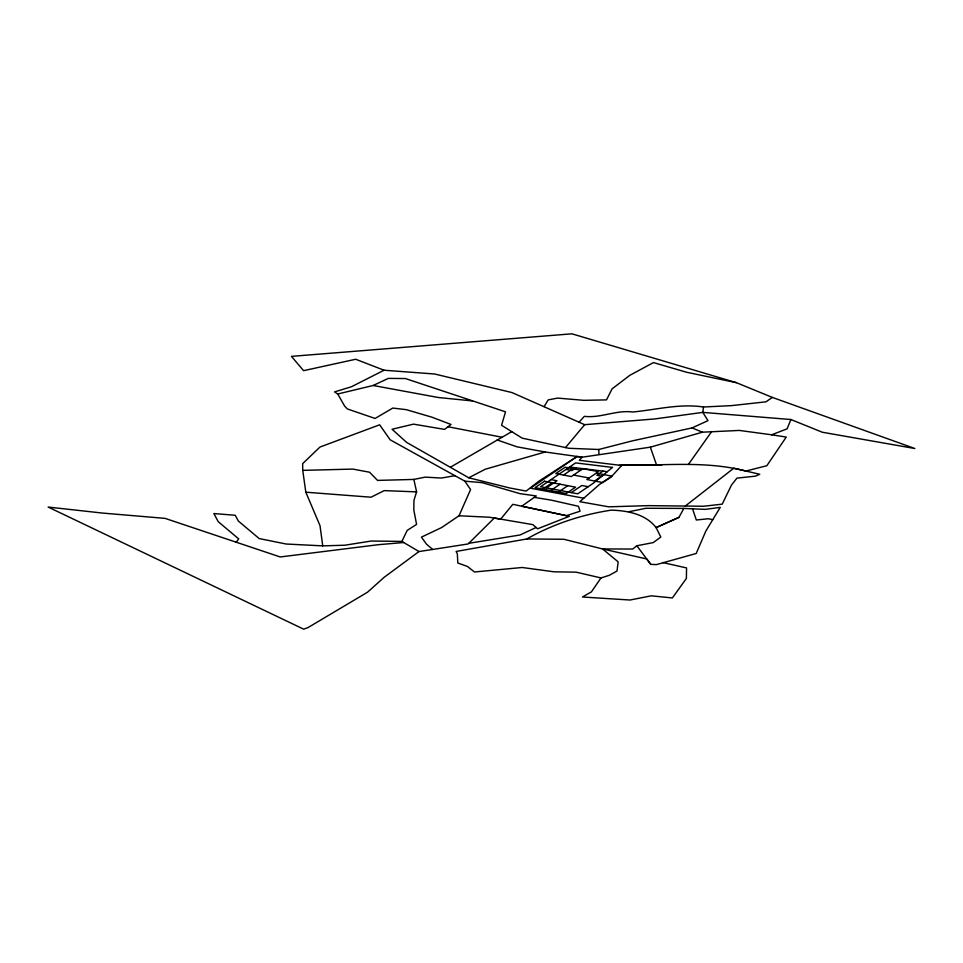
<?xml version="1.0" encoding="UTF-8"?>
<svg xmlns="http://www.w3.org/2000/svg" width="963" height="963" viewBox="0 0 963 963"><rect width="100%" height="100%" fill="white"/><g stroke="black" fill="none" stroke-linecap="round" stroke-linejoin="round"><path stroke-width="1.44" d="M772.362 397.418L765.874 401.848L731.374 405.628L703.508 407L702.821 412.381L707.974 420.65L692.084 427.909L632.234 440.898L598.781 449.492L568.748 448.276L522.139 438.129L501.579 425.297L505.515 411.815L405.387 378.543L388.318 378.399L373.15 385.489L337.748 393.999L334.534 391.905L351.411 386.765L384.068 370.225L434.662 374.005L511.991 392.567L584.661 424.683L654.732 418.941L702.821 412.381L790.9 419.519L822.306 432.231L914.85 448.517L772.362 397.418L736.346 382.66L571.926 333.824L291.44 356.37L303.574 370.671L355.708 359.259L384.068 370.225M534.284 497.365L551.305 500.158L578.486 506.297L580.015 511.245L566.364 515.662L521.765 506.213L536.271 495.957L520.044 493.658L481.994 482.632L464.84 481.175L390.159 439.814L379.651 424.803L319.933 447.061L302.671 463.636L302.731 470.365L352.855 469.089L369.599 472.231L377.544 480.405L413.849 479.43L416.606 491.876L413.958 500.327L413.813 509.957L416.582 524.39L407.193 530.408L401.872 541.423L371.309 541.025L344.802 545.227L322.749 545.865L286.167 544.023L259.179 538.558L238.355 521.043L235.237 515.265L213.858 513.556L218.24 521.693L238.716 538.907L236.212 542.217M790.9 419.519L787.108 428.824L771.652 434.795L739.307 430.425L702.376 432.194L650.35 447.169L582.182 457.196L577.102 456.486L538.823 481.247L526.147 491.07L509.74 487.976L468.752 477.78L406.627 442.402L392.061 429.257L413.512 424.141L444.545 429.39L451.045 424.466L431.966 417.208L406.205 409.648L392.772 408.071L375.089 418.448L347.402 408.962L344.598 406.061L337.748 393.999M459.026 515.771L489.421 517.239L500.688 519.105L512.798 504.311L569.374 516.3L537.619 528.795L532.852 524.63L494.272 518.046L468.15 543.951L432.664 549.464L426.404 544.059L421.433 537.125L441.511 527.616L459.026 515.771L470.582 489.541L464.84 481.175M526.821 538.955C552.774 524.149 581.712 514.663 611.204 510.149C627.346 510.559 645.764 514.073 656.08 527.604L678.975 517.348L683.838 508.428L705.217 509.367L720.252 507.381L705.891 530.974L696.189 553.496L656.393 564.619L650.771 564.366L636.832 545.768L632.679 549.042L602.549 548.946L563.909 539.28L526.821 538.955L456.125 551.45L457.329 553.773L457.834 563.018L467.464 566.473L474.47 571.986L522.187 567.496L554.05 571.817L576.151 572.166L600.984 577.932L609.41 575.272L617.006 571.023L618.162 561.85L602.549 548.946L646.751 558.985L650.771 564.366M544.119 406.603L548.176 399.886L557.601 398.092L583.807 400.331L606.497 399.886L612.083 388.859L629.862 375.293L653.456 362.594L686.655 372.26L736.346 382.66M600.984 577.932L591.451 591.836L582.434 597L630.007 600.021L651.325 595.82L672.367 597.951L686.378 578.462L686.571 567.941L662.761 562.548M688.401 464.443L711.693 431.532M565.486 447.602L584.661 424.683M579.052 422.179L584.372 416.329C600.719 418.375 616.176 409.769 632.763 412.008C656.429 409.732 679.541 403.389 703.508 407M685.307 506.032L733.806 468.199L759.759 474.278L755.329 476.167L736.936 478.13L731.507 485.039L722.214 504.155L703.616 506.249L648.761 505.635L608.64 506.815L579.798 501.687L599.48 484.461L610.855 477.311L621.942 465.189C663.242 465.899 705.361 460.422 745.844 471.051L766.849 465.707L786.241 437.07L771.652 434.795M432.664 549.464L418.989 551.546L384.177 577.282L367.493 592.233L308.112 627.527L303.67 629.176L48.15 507.056L102.379 513.062L165.082 518.371L280.221 556.963L378.327 544.697L403.702 542.506M577.102 456.486L530.384 488.205L583.759 498.22M542.879 489.096L552.268 482.716M563.536 475.072L572.925 468.692M546.478 487.856L556.975 480.73L551.029 479.598M576.006 467.813L572.01 470.534L566.063 469.39M550.643 490.576L560.033 484.208M558.42 492.069L567.809 485.689M571.336 492.611L581.833 485.484L588.212 486.7M602.982 471.124L596.867 475.277L601.791 476.216M594.616 481.006L604.006 474.639M450.588 467.115L511.762 431.641M468.752 477.78L485.244 469.234L545.166 451.984L582.182 457.196L579.305 460.314L621.665 465.502M678.975 517.348L656.08 527.604L660.823 537.041L653.239 542.59L636.832 545.768M536.114 527.483L520.068 534.971L468.788 543.313M413.849 479.43L425.152 477.13L441.427 478.045L455.258 475.626M629.188 511.678L645.992 508.271L683.838 508.428M619.414 465.225L662.123 464.828M416.606 491.876L384.225 490.612L371.032 497.209L305.813 492.201L302.731 470.365M472.436 400.933L438.358 397.514L373.15 385.489M569.554 467.019L607.328 471.653M545.166 451.984L517.035 446.832L497.125 439.947M580.701 470.185L565.161 467.211L555.771 473.579L571.312 476.553L582.928 468.668L598.468 471.629L586.84 479.526L602.381 482.487L611.77 476.119L596.241 473.146M573.539 475.036L589.079 478.009M447.976 426.741L501.807 437.202M712.74 519.719L708.395 518.732L696.321 520.008L692.493 508.657M692.084 427.909L702.376 432.194M401.872 541.423L418.989 551.546M305.813 492.201L320.005 525.654L322.749 545.865M650.35 447.169L656.525 464.876M598.781 449.492L598.938 454.367M612.468 467.416L593.112 483.366L577.704 493.826L540.532 486.724L575.621 462.902L612.468 467.416M544.504 481.235L535.103 487.615L566.184 493.55L575.573 487.17L544.504 481.235"/></g></svg>
